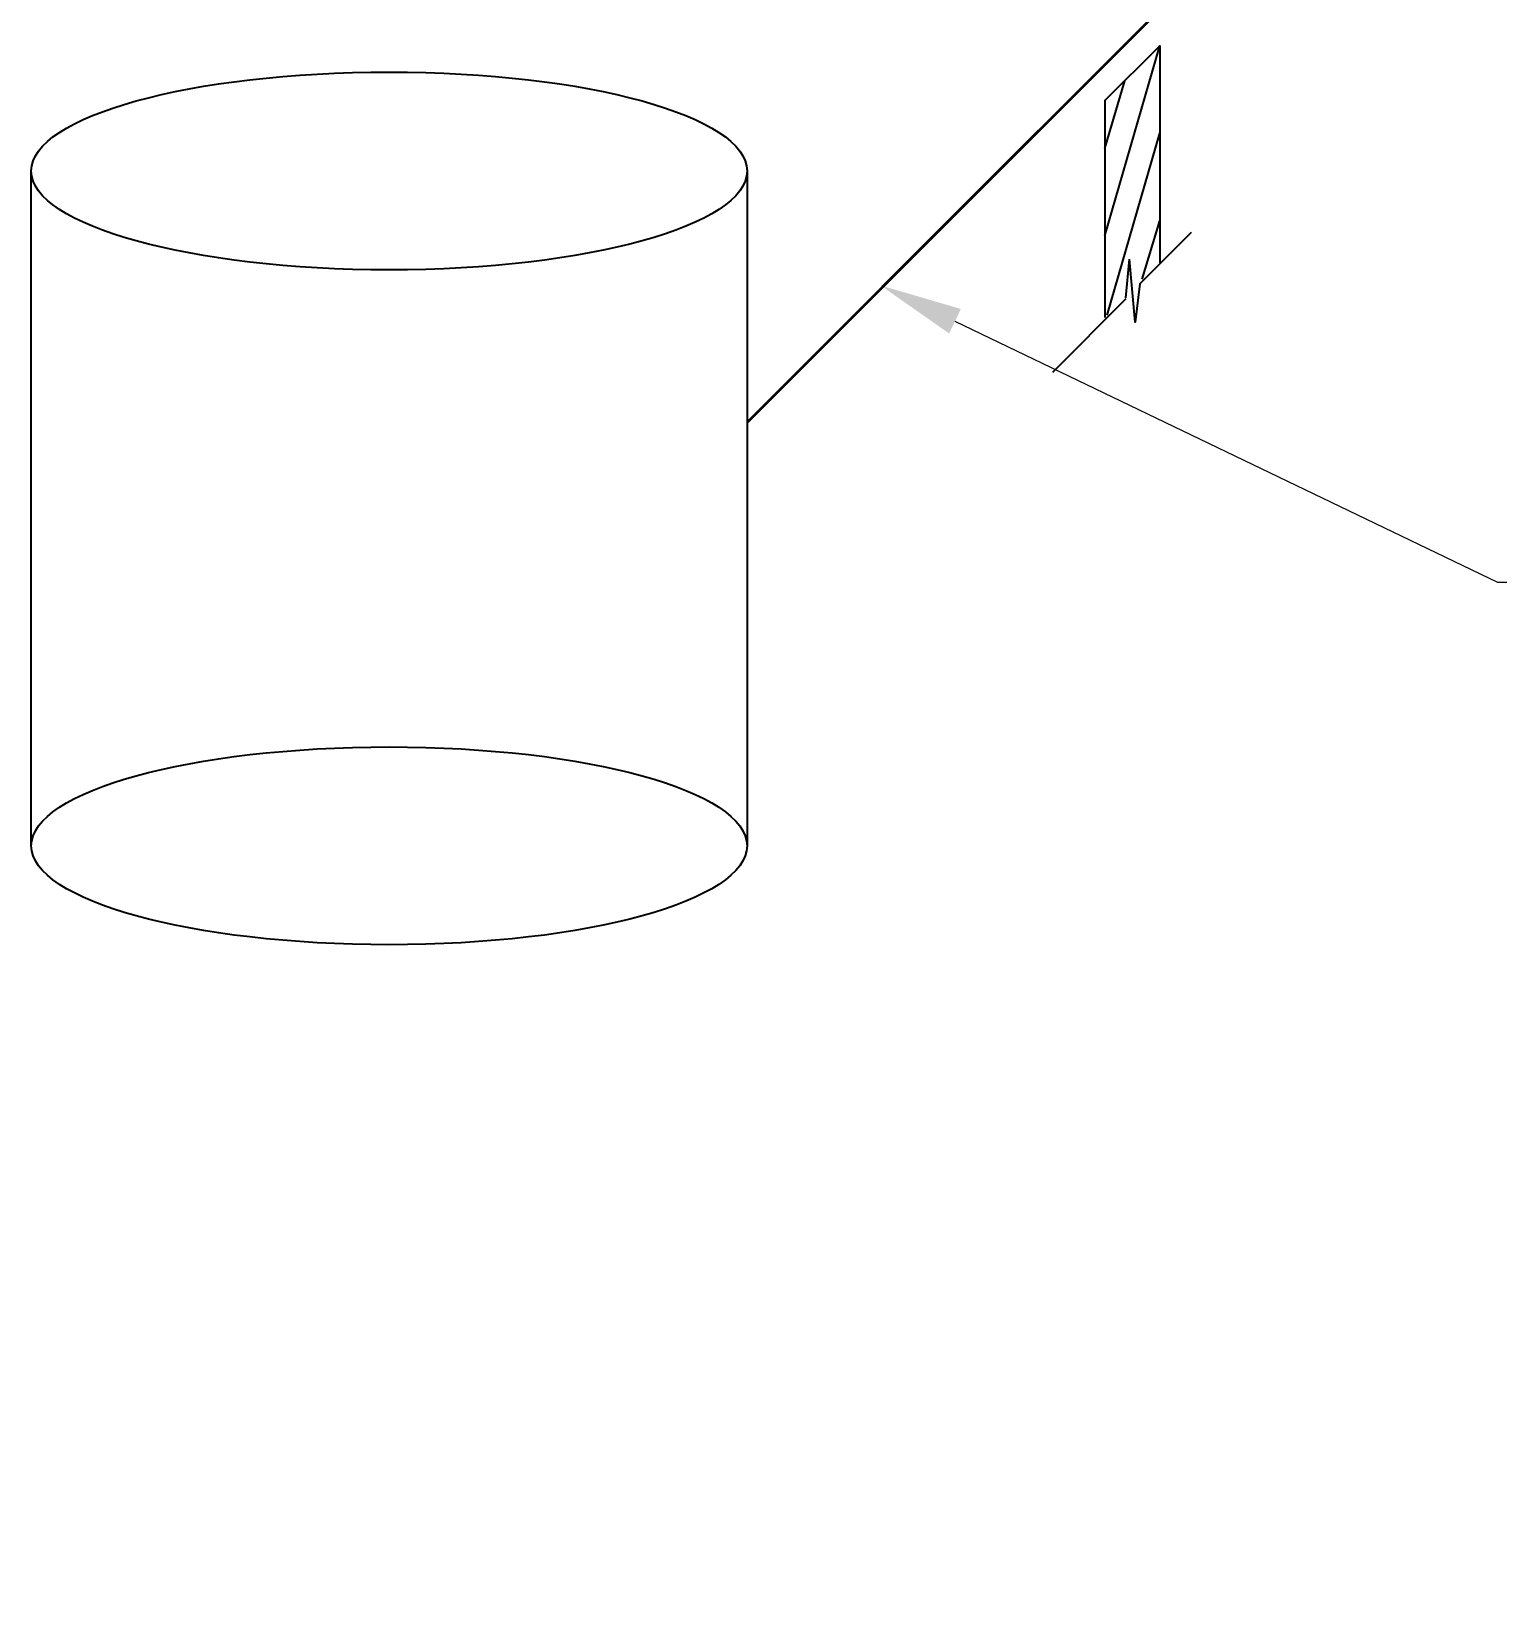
# Model space of a CAD drawing. Header units: millimetres. Extents: x -10178924 to 11692288, y -947381 to 58396.
# Drawn here: x -77265 to -71939, y 3215 to 8891 of the extents above; entities that cross this region are included whole.
import ezdxf
from ezdxf import colors
from ezdxf.entities.mleader import LeaderData, LeaderLine
from ezdxf.math import Vec2, Vec3

# ---------------------------------------------------------------- set-up
doc = ezdxf.new("R2010")
doc.units = ezdxf.units.MM
doc.layers.add('_надписи канализация', color=7, linetype='Continuous')
doc.layers.add('PDF __надписи канализация', color=7, linetype='Continuous')
doc.layers.add('PDF _ВК_ К1', color=7, linetype='Continuous', true_color=0xb82e00)
doc.styles.add('ОЛЬГА', font='isocpeui.ttf', dxfattribs={"height": 280})

msp = doc.modelspace()

# ---------------------------------------------------------------- linework, layer by layer
for p, q in [((-77264.6, 5933.9), (-77264.6, 8384.2)), ((-74664.8, 8384.2), (-74664.8, 5933.9))]:
    msp.add_line(p, q)
for centre in [(-75964.7, 8384.2), (-75964.7, 5933.9)]:
    msp.add_ellipse(centre, major_axis=(1299.9, 0), ratio=0.276342)
at = {"layer": 'PDF __надписи канализация', "lineweight": 25}
for points in [[(-73365.2, 8148.3), (-73166.2, 8838.4)], [(-73365.2, 8639.4), (-73166.2, 8838.4), (-73166.2, 8051)], [(-73365.2, 8465.8), (-73293.2, 8711.4)], [(-73365.2, 8639.4), (-73365.2, 7852)], [(-73356.7, 7860.5), (-73166.2, 8520.9)], [(-73229.7, 7991.7), (-73166.2, 8203.4)], [(-73051.9, 8161), (-73238.2, 7974.8), (-73255.1, 7835.1), (-73276.3, 8063.7)], [(-73289, 7924), (-73276.3, 8063.7)], [(-73289, 7919.7), (-73555.7, 7653)]]:
    msp.add_lwpolyline(points, dxfattribs=at)
at = {"layer": 'PDF _ВК_ К1', "lineweight": 35}
for points in [[(-72920.7, 11975.3), (-72920.7, 9376), (-73035, 9100.9), (-74664.8, 7471)], [(-73035, 9100.9), (-74173.8, 7962.1)]]:
    msp.add_lwpolyline(points, dxfattribs=at)

# ---------------------------------------------------------------- leaders
at = {"layer": '_надписи канализация'}
ml = msp.add_multileader_mtext('Standard', dxfattribs=at)
ml.set_content(' Сущ.выпуск К1\\P\\pxqc;%%C100\\PПроизвести замену выпуска\\P с сохранение сущ. расположения', color=256, style='ОЛЬГА')
ml.set_leader_properties(lineweight=13)
ml.build(insert=Vec2(0, 0))
ml.multileader.update_dxf_attribs({"text_left_attachment_type": 6, "text_right_attachment_type": 6, "dogleg_length": 100, "arrow_head_size": 300})
ctx = ml.context
ctx.base_point, ctx.char_height, ctx.arrow_head_size, ctx.landing_gap_size, ctx.plane_origin = Vec3(-71839, 6891.5), 220, 300, 0.09, Vec3(-729490.5, -641739.2)
ctx.left_attachment, ctx.right_attachment, ctx.text_align_type = 6, 6, 1
notes = []
notes.append((ctx, [(0, (1, 1, 0), (-71939, 6891.5), (1, 0), 100, [(0, [(-74180.2, 7968.6)], 0, [])])]))
ctx.mtext.insert, ctx.mtext.alignment, ctx.mtext.flow_direction = Vec3(-69416.4, 7177.5), 2, 5
for ctx, leaders in notes:
    for number, flags, end, landing, length, lines in leaders:
        leader = LeaderData()
        leader.index, (leader.has_last_leader_line, leader.has_dogleg_vector, leader.attachment_direction) = number, flags
        leader.last_leader_point, leader.dogleg_vector, leader.dogleg_length = Vec3(end), Vec3(landing), length
        for number, points, colour, breaks in lines:
            line = LeaderLine()
            line.index, line.vertices, line.color, line.breaks = number, Vec3.list(points), colors.encode_raw_color(colour), breaks
            leader.lines.append(line)
        ctx.leaders.append(leader)

doc.saveas('drawing.dxf')
